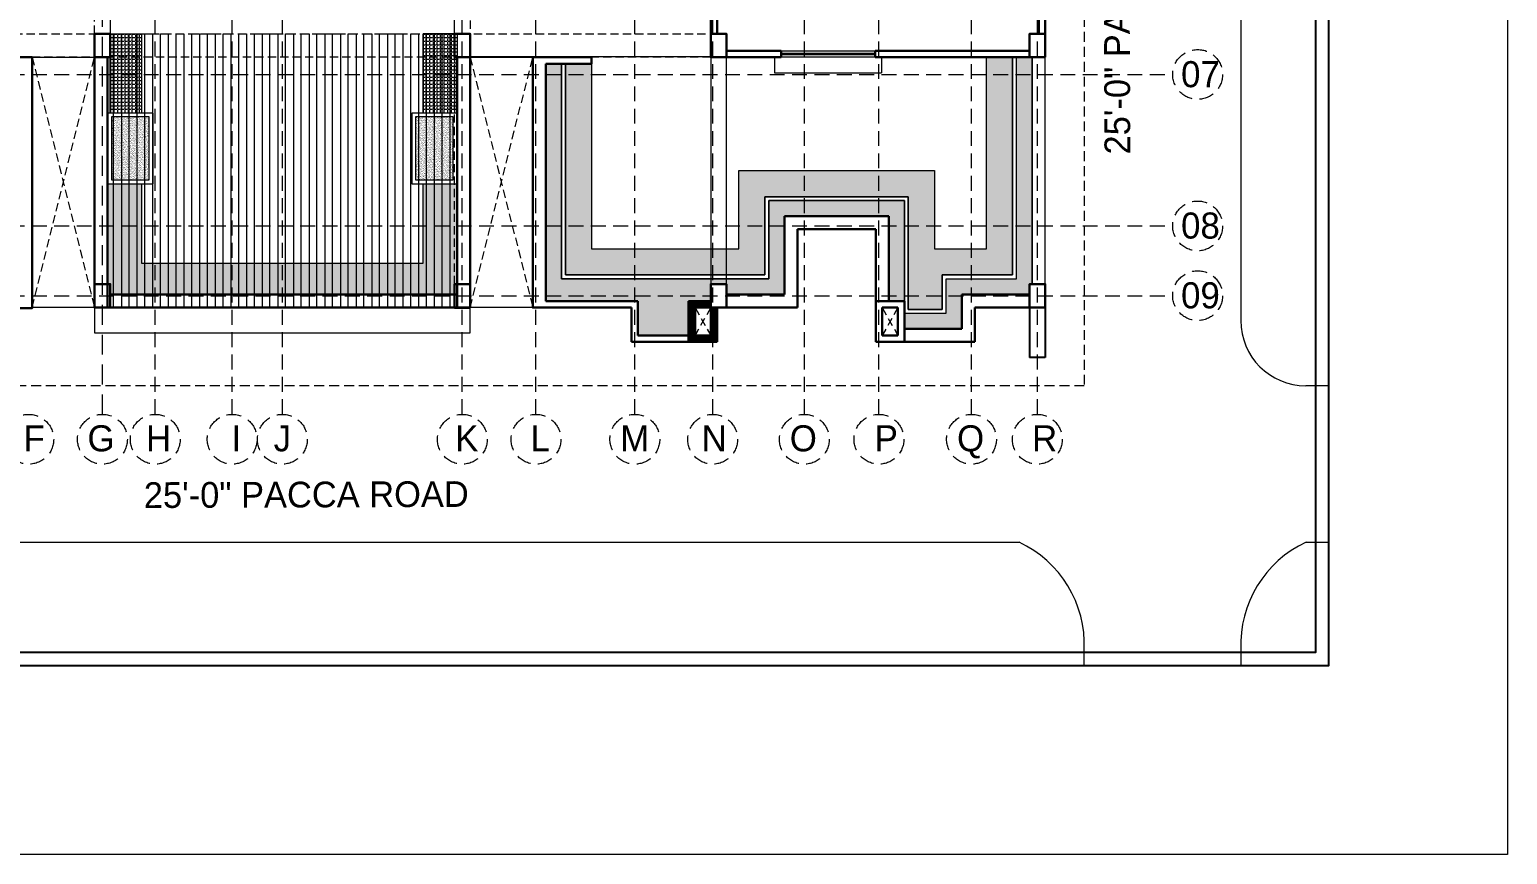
# Model space of a CAD drawing. Header units: inches. Extents: x 23587 to 403134, y -221056 to -75910.
# Drawn here: x 388403 to 389536, y -216016 to -215384 of the extents above; entities that cross this region are included whole.
import ezdxf

# ---------------------------------------------------------------- set-up
doc = ezdxf.new("R2010")
doc.units = ezdxf.units.IN
doc.header["$LTSCALE"] = 25.4
doc.header["$MEASUREMENT"] = 0
doc.linetypes.add('DASHED', pattern=[0.75, 0.5, -0.25])
for name, color, linetype, lineweight in [('COLOUM', 1, 'Continuous', 40), ('Fresh air fan', 250, 'Continuous', 0), ('sill', 252, 'Continuous', 13), ('Text.', 7, 'Continuous', 13), ('wall', 7, 'Continuous', 30)]:
    doc.layers.add(name, color=color, linetype=linetype, lineweight=lineweight)
doc.styles.add('2', font='ARIALN.TTF')
doc.styles.add('style3', font='TCCM____.TTF')
pattern_1 = [(37.5, (387455.4772, -204766.6053), (-0.04724502, 1.44511783), [0, -1.14, 0, -1.275, 0, -1.21875]), (7.5, (387455.4772, -204766.6053), (1.32733253, 2.11660955), [0, -0.615, 0, -1.0275, 0, -0.39375]), (327.5, (387454.5547, -204766.6053), (2.3356064, 0.00424429), [0, -0.375, 0, -1.35, 0, -1.7625]), (317.5, (387454.5547, -204766.6053), (2.25459495, 0.65825667), [0, -0.1875, 0, -0.885, 0, -1.0125])]
pattern_2 = [(0, (387455.4772, -204766.6053), (0, 2.75), [2, -0.75]), (90, (387455.4772, -204766.6053), (-2.75, 2e-16), [2, -0.75])]

# ---------------------------------------------------------------- blocks, each defined once
blk = doc.blocks.new('FGHFDHDFGHFG')
at = {"layer": 'Fresh air fan', "color": 254, "linetype": 'DASHED', "lineweight": 5, "ltscale": 1.2}
blk.add_line((1002.9, -7344.9), (1002.9, -6628), dxfattribs=at)
at = {"layer": 'Fresh air fan', "color": 254, "linetype": 'DASHED', "lineweight": 5, "ltscale": 0.9}
for p, q in [((1043.4, -7344.9), (1043.4, -6628)), ((1102.4, -7344.9), (1102.4, -6628)), ((1140.9, -7344.9), (1140.9, -6628)), ((1278.9, -7344.9), (1278.9, -6628)), ((1335.4, -7344.9), (1335.4, -6628)), ((1411.2, -7344.9), (1411.2, -6628)), ((1470.9, -7344.9), (1470.9, -6628)), ((1541.2, -7344.9), (1541.2, -6628)), ((1598.4, -7344.9), (1598.4, -6628)), ((1669.4, -7344.9), (1669.4, -6628)), ((1719.9, -7344.9), (1719.9, -6628)), ((468.8, -7084.3), (1823.6, -7084.3)), ((468.8, -7200.5), (1823.6, -7200.5)), ((468.8, -7254), (1823.6, -7254))]:
    blk.add_line(p, q, dxfattribs=at)
at = {"layer": 'Fresh air fan', "color": 252, "linetype": 'DASHED', "lineweight": 5, "ltscale": 0.9}
for centre in [(1842.8, -7084.3), (1842.8, -7200.5), (1842.8, -7254), (946.4, -7364.1), (1002.9, -7364.1), (1043.4, -7364.1), (1102.4, -7364.1), (1140.9, -7364.1), (1278.9, -7364.1), (1335.4, -7364.1), (1411.2, -7364.1), (1470.9, -7364.1), (1541.2, -7364.1), (1598.4, -7364.1), (1669.4, -7364.1), (1719.9, -7364.1)]:
    blk.add_circle(centre, 19.1, dxfattribs=at)
at = {"layer": 'Fresh air fan', "color": 250, "lineweight": 25, "ltscale": 0.09, "char_height": 20, "attachment_point": 1, "style": '2'}
for s, width, insert in [('{\\fCentury Gothic|b0|i0|c0|p34;07}', 26.708, (1830.1, -7074.1)), ('{\\fCentury Gothic|b0|i0|c0|p34;08}', 20, (1830.1, -7190.2)), ('{\\fCentury Gothic|b0|i0|c0|p34;09}', 20, (1830.1, -7243.7)), ('{\\fCentury Gothic|b0|i0|c0|p34;F}', 20, (942.3, -7353.4)), ('{\\fCentury Gothic|b0|i0|c0|p34;G}', 20, (991.4, -7353.4)), ('{\\fCentury Gothic|b0|i0|c0|p34;H}', 20, (1036.3, -7353.4)), ('{\\fCentury Gothic|b0|i0|c0|p34;I}', 20, (1101.8, -7353.4)), ('{\\fCentury Gothic|b0|i0|c0|p34;J}', 20, (1134.2, -7353.4)), ('{\\fCentury Gothic|b0|i0|c0|p34;K}', 20, (1273.4, -7353.4)), ('{\\fCentury Gothic|b0|i0|c0|p34;L}', 20, (1331.1, -7353.4)), ('{\\fCentury Gothic|b0|i0|c0|p34;M}', 20, (1400, -7353.4)), ('{\\fCentury Gothic|b0|i0|c0|p34;N}', 20, (1462.4, -7353.4)), ('{\\fCentury Gothic|b0|i0|c0|p34;O}', 20, (1530, -7353.4)), ('{\\fCentury Gothic|b0|i0|c0|p34;P}', 20, (1595.1, -7353.4)), ('{\\fCentury Gothic|b0|i0|c0|p34;Q}', 20, (1658.3, -7353.4)), ('{\\fCentury Gothic|b0|i0|c0|p34;R}', 20, (1715.8, -7353.4))]:
    blk.add_mtext_dynamic_manual_height_columns(s, width=width, gutter_width=0.5, heights=[0], dxfattribs=dict(at, insert=insert))

msp = doc.modelspace()

# ---------------------------------------------------------------- hatches: boundary and pattern name
at = {"layer": 'Fresh air fan', "lineweight": 5, "ltscale": 0.09, "true_color": 0x636466}
h = msp.add_hatch(dxfattribs=at)
h.set_pattern_fill('ANGLE', color=251, scale=10)
h.set_pattern_definition(pattern_2)
h.paths.add_polyline_path([(388464.4, -215386.9), (388488.4, -215386.9), (388488.4, -215447.7), (388464.4, -215447.7)])
h = msp.add_hatch(dxfattribs=at)
h.set_pattern_fill('ANGLE', color=251, scale=10)
h.set_pattern_definition(pattern_2)
h.paths.add_polyline_path([(388704.4, -215386.9), (388730.4, -215386.9), (388730.4, -215447.7), (388704.4, -215447.7)])
at = {"layer": 'Fresh air fan', "lineweight": 5, "ltscale": 0.09}
h = msp.add_hatch(dxfattribs=at)
h.set_pattern_fill('AR-SAND', color=92, scale=0.75)
h.set_pattern_definition(pattern_1)
h.paths.add_polyline_path([(389073.4, -215591.9), (389073.4, -215514.9), (388969.4, -215514.9), (388969.4, -215574.9), (388810.4, -215574.9), (388810.4, -215409.9), (388798.4, -215409.9), (388798.4, -215591.9), (388869.1, -215591.9), (388869.1, -215618.3), (388907.9, -215618.3), (388907.9, -215591.9), (388924.9, -215591.9), (388924.9, -215578.9), (388936.9, -215578.9), (388936.9, -215586.9), (388981.4, -215586.9), (388981.4, -215526.9), (389061.4, -215526.9), (389061.4, -215591.9)])
at = {"layer": 'Fresh air fan', "lineweight": 5, "ltscale": 0.09, "true_color": 0x636466}
h = msp.add_hatch(dxfattribs=at)
h.set_pattern_fill('ANGLE', color=251, scale=10)
h.set_pattern_definition(pattern_2)
h.paths.add_polyline_path([(388813.4, -215409.9), (388833.4, -215409.9), (388833.4, -215551.9), (388946.4, -215551.9), (388946.4, -215491.9), (389096.4, -215491.9), (389096.4, -215551.9), (389136.4, -215551.9), (389136.4, -215404.9), (389156.4, -215404.9), (389156.4, -215571.9), (389102.4, -215571.9), (389102.4, -215598.3), (389076.4, -215598.3), (389076.4, -215511.9), (388966.4, -215511.9), (388966.4, -215571.9), (388813.4, -215571.9)])
at = {"layer": 'Fresh air fan', "lineweight": 5, "ltscale": 0.09}
h = msp.add_hatch(dxfattribs=at)
h.set_pattern_fill('AR-SAND', color=92, scale=0.5)
h.set_pattern_definition([(37.5, (387455.4772, -204766.60535), (-0.03149668, 0.963411885), [0, -0.76, 0, -0.85, 0, -0.8125]), (7.5, (387455.4772, -204766.6053), (0.88488835, 1.41107303), [0, -0.41, 0, -0.685, 0, -0.2625]), (327.5, (387454.8622, -204766.60535), (1.55707093, 0.002829527), [0, -0.25, 0, -0.9, 0, -1.175]), (317.5, (387454.8622, -204766.6053), (1.5030633, 0.43883778), [0, -0.125, 0, -0.59, 0, -0.675])])
h.paths.add_polyline_path([(389117.4, -215587.9), (389105.4, -215587.9), (389105.4, -215601.3), (389073.4, -215601.3), (389073.4, -215613.3), (389117.4, -215613.3)])
h.paths.add_polyline_path([(389124.9, -215574.9), (389105.4, -215574.9), (389105.4, -215587.9), (389117.4, -215587.9), (389117.4, -215586.9), (389124.9, -215586.9)])
h.paths.add_polyline_path([(389169.4, -215578.9), (389171.4, -215578.9), (389171.4, -215534.4), (389159.4, -215534.4), (389159.4, -215574.9), (389124.9, -215574.9), (389124.9, -215586.9), (389169.4, -215586.9)])
h.paths.add_polyline_path([(389171.4, -215404.9), (389159.4, -215404.9), (389159.4, -215534.4), (389171.4, -215534.4)])
h = msp.add_hatch(dxfattribs=at)
h.set_pattern_fill('AR-SAND', color=92, scale=0.75)
h.set_pattern_definition(pattern_1)
h.paths.add_polyline_path([(388494.2, -215450.7), (388465.4, -215450.7), (388465.4, -215499), (388494.2, -215499)])
h = msp.add_hatch(dxfattribs=at)
h.set_pattern_fill('AR-SAND', color=92, scale=0.75)
h.set_pattern_definition(pattern_1)
h.paths.add_polyline_path([(388727.4, -215450.7), (388698.6, -215450.7), (388698.6, -215499), (388727.4, -215499)])
at = {"layer": 'Fresh air fan', "lineweight": 5, "ltscale": 0.09, "true_color": 0x636466}
h = msp.add_hatch(dxfattribs=at)
h.set_pattern_fill('ANGLE', color=251, scale=10)
h.set_pattern_definition(pattern_2)
h.paths.add_polyline_path([(388462.4, -215502), (388488.4, -215502), (388488.4, -215562.9), (388704.4, -215562.9), (388704.4, -215502), (388730.4, -215502), (388730.4, -215579), (388728.4, -215579), (388728.4, -215586.9), (388464.4, -215586.9), (388464.4, -215578.9), (388462.4, -215578.9)])
at = {"layer": 'Fresh air fan', "lineweight": 5, "ltscale": 0.09}
h = msp.add_hatch(dxfattribs=at)
h.set_pattern_fill('ANSI31', color=254, scale=5)
h.set_pattern_definition([(45, (387455.4772, -208333.8301), (-0.44194174, 0.44194174), [])])
h.paths.add_polyline_path([(388924.9, -215591.9), (388907.9, -215591.9), (388907.9, -215623.3), (388929.9, -215623.3), (388929.9, -215596.9), (388924.9, -215596.9), (388924.9, -215618.3), (388912.9, -215618.3), (388912.9, -215596.9), (388924.9, -215596.9)])

# ---------------------------------------------------------------- linework, layer by layer
at = {"layer": 'COLOUM', "lineweight": 30}
for points in [[(388464.4, -215404.9), (388452.4, -215404.9), (388452.4, -215386.9), (388464.4, -215386.9)], [(388740.4, -215404.9), (388728.4, -215404.9), (388728.4, -215386.9), (388740.4, -215386.9)], [(388936.9, -215404.9), (388924.9, -215404.9), (388924.9, -215386.9), (388936.9, -215386.9)], [(389181.4, -215404.9), (389169.4, -215404.9), (389169.4, -215386.9), (389181.4, -215386.9)], [(388464.4, -215596.9), (388452.4, -215596.9), (388452.4, -215578.9), (388464.4, -215578.9)], [(388740.4, -215597), (388728.4, -215597), (388728.4, -215579), (388740.4, -215579)], [(388936.9, -215596.9), (388924.9, -215596.9), (388924.9, -215578.9), (388936.9, -215578.9)], [(389181.4, -215596.9), (389169.4, -215596.9), (389169.4, -215578.9), (389181.4, -215578.9)]]:
    msp.add_lwpolyline(points, close=True, dxfattribs=at)
at = {"layer": 'Fresh air fan', "color": 140, "linetype": 'DASHED', "lineweight": 5, "ltscale": 0.6}
for p, q in [((389211.4, -214996.9), (389211.4, -215656.9)), ((389211.4, -215656.9), (387987.4, -215656.9))]:
    msp.add_line(p, q, dxfattribs=at)
at = {"layer": 'Fresh air fan', "color": 72, "lineweight": 15, "ltscale": 0.09}
for p, q in [((388464.4, -215386.9), (388488.4, -215386.9)), ((388488.4, -215386.9), (388488.4, -215447.7)), ((388728.4, -215386.9), (388704.4, -215386.9)), ((388704.4, -215386.9), (388704.4, -215447.7)), ((388488.4, -215502), (388488.4, -215562.9)), ((388704.4, -215562.9), (388704.4, -215502)), ((388488.4, -215562.9), (388704.4, -215562.9))]:
    msp.add_line(p, q, dxfattribs=at)
at = {"layer": 'Fresh air fan', "color": 5, "lineweight": 9, "ltscale": 0.09}
for p, q in [((388978.9, -215401.9), (389050.9, -215401.9)), ((388978.9, -215402.4), (389050.9, -215402.4)), ((388978.9, -215402.9), (389050.9, -215402.9))]:
    msp.add_line(p, q, dxfattribs=at)
at = {"layer": 'Fresh air fan', "color": 250, "lineweight": 9, "ltscale": 0.09}
for p, q in [((388404.4, -215597.4), (388404.4, -215404.9)), ((388404.4, -215404.9), (388452.4, -215404.9)), ((388452.4, -215404.9), (388452.4, -215452.9)), ((388452.4, -215404.9), (388452.4, -215616.2)), ((388452.4, -215597.4), (388452.4, -215404.9)), ((388730.4, -215586.9), (388730.4, -215404.9)), ((388788.4, -215404.9), (388740.4, -215404.9)), ((388740.4, -215452.9), (388740.4, -215404.9)), ((388740.4, -215616.2), (388740.4, -215404.9)), ((388740.4, -215404.9), (388788.4, -215404.9)), ((388788.4, -215404.9), (388788.4, -215596.9)), ((388946.4, -215551.9), (388946.4, -215491.9)), ((388946.4, -215491.9), (389096.4, -215491.9)), ((389096.4, -215491.9), (389096.4, -215551.9)), ((388966.4, -215571.9), (388966.4, -215511.9)), ((388966.4, -215511.9), (389076.4, -215511.9)), ((388969.4, -215574.9), (388969.4, -215514.9)), ((388969.4, -215514.9), (389073.4, -215514.9)), ((389073.4, -215514.9), (389073.4, -215591.9)), ((389076.4, -215511.9), (389076.4, -215598.3)), ((388833.4, -215551.9), (388946.4, -215551.9)), ((389096.4, -215551.9), (389136.4, -215551.9)), ((388813.4, -215571.9), (388966.4, -215571.9)), ((389102.4, -215598.3), (389102.4, -215571.9)), ((389102.4, -215571.9), (389156.4, -215571.9)), ((388810.4, -215574.9), (388969.4, -215574.9)), ((388936.9, -215586.9), (388936.9, -215574.9)), ((389105.4, -215601.3), (389105.4, -215574.9)), ((389105.4, -215574.9), (389159.4, -215574.9)), ((388464.4, -215586.9), (388730.4, -215586.9)), ((388327.6, -215597.4), (388404.4, -215597.4)), ((388452.4, -215596.9), (388404.4, -215596.9)), ((388452.4, -215596.9), (388452.4, -215616.2)), ((388788.4, -215596.9), (388740.4, -215596.9)), ((388929.9, -215623.3), (388929.9, -215596.9)), ((389073.4, -215601.3), (389105.4, -215601.3)), ((389076.4, -215598.3), (389102.4, -215598.3)), ((389169.4, -215596.9), (389169.4, -215635.3)), ((388452.4, -215616.2), (388740.4, -215616.2)), ((389169.4, -215635.3), (389181.4, -215635.3))]:
    msp.add_line(p, q, dxfattribs=at)
at = {"layer": 'Fresh air fan', "color": 250, "lineweight": 30, "ltscale": 0.09}
for p, q in [((388798.4, -215404.9), (388833.4, -215404.9)), ((388798.4, -215409.9), (388833.4, -215409.9)), ((388833.4, -215409.9), (388833.4, -215404.9)), ((388981.4, -215586.9), (388981.4, -215526.9)), ((388981.4, -215526.9), (389061.4, -215526.9)), ((389061.4, -215526.9), (389061.4, -215591.9)), ((388991.4, -215536.9), (388991.4, -215596.9)), ((389051.4, -215536.9), (388991.4, -215536.9)), ((388991.4, -215596.9), (388991.4, -215536.9)), ((388991.4, -215536.9), (389051.4, -215536.9)), ((389051.4, -215536.9), (389051.4, -215623.3)), ((388798.4, -215591.9), (388869.1, -215591.9)), ((388869.1, -215591.9), (388869.1, -215618.3)), ((388936.9, -215586.9), (388981.4, -215586.9)), ((389117.4, -215586.9), (389169.4, -215586.9)), ((389117.4, -215613.3), (389117.4, -215586.9)), ((388788.4, -215596.9), (388864.1, -215596.9)), ((388864.1, -215596.9), (388793.4, -215596.9)), ((388864.1, -215596.9), (388864.1, -215623.3)), ((388991.4, -215596.9), (388936.9, -215596.9)), ((388936.9, -215596.9), (388991.4, -215596.9)), ((389169.4, -215596.9), (389127.4, -215596.9)), ((389127.4, -215623.3), (389127.4, -215596.9)), ((389127.4, -215596.9), (389169.4, -215596.9)), ((389073.4, -215613.3), (389117.4, -215613.3)), ((388864.1, -215623.3), (388929.9, -215623.3)), ((388869.1, -215618.3), (388929.9, -215618.3)), ((389122.4, -215623.3), (389073.4, -215623.3)), ((389073.4, -215623.3), (389127.4, -215623.3))]:
    msp.add_line(p, q, dxfattribs=at)
at = {"layer": 'Fresh air fan', "color": 250, "lineweight": 13, "ltscale": 0.09}
for p, q in [((388810.4, -215409.9), (388810.4, -215574.9)), ((388813.4, -215409.9), (388813.4, -215571.9)), ((388833.4, -215409.9), (388833.4, -215551.9)), ((388973.9, -215404.9), (388973.9, -215416.9)), ((389055.9, -215404.9), (389055.9, -215416.9)), ((389136.4, -215551.9), (389136.4, -215404.9)), ((389156.4, -215571.9), (389156.4, -215404.9)), ((389159.4, -215574.9), (389159.4, -215404.9)), ((389171.4, -215578.9), (389171.4, -215404.9)), ((389181.4, -215578.9), (389181.4, -215404.9)), ((388973.9, -215416.9), (389055.9, -215416.9))]:
    msp.add_line(p, q, dxfattribs=at)
at = {"layer": 'Fresh air fan', "color": 250, "lineweight": 25, "ltscale": 0.09}
for p, q in [((389169.4, -215596.9), (389169.4, -215635.3)), ((389181.4, -215596.9), (389181.4, -215635.3)), ((389181.4, -215635.3), (389169.4, -215635.3))]:
    msp.add_line(p, q, dxfattribs=at)
at = {"layer": 'Fresh air fan', "color": 250, "lineweight": 13, "ltscale": 0.09}
for points in [[(387632.2, -211171.3), (389535.9, -211171.3), (389535.9, -216016.4), (387632.2, -216016.4)], [(388254.9, -215196.7), (388464.4, -215197), (388464.4, -215405), (388254.9, -215404.7)], [(388728.4, -215196.7), (388924.9, -215196.6), (388924.9, -215404.6), (388728.4, -215404.7)], [(388464.4, -215386.9), (388488.4, -215386.9), (388488.4, -215447.7), (388464.4, -215447.7)], [(388704.4, -215386.9), (388730.4, -215386.9), (388730.4, -215447.7), (388704.4, -215447.7)], [(388978.9, -215399.9), (389050.9, -215399.9), (389050.9, -215404.9), (388978.9, -215404.9)]]:
    msp.add_lwpolyline(points, close=True, dxfattribs=at)
at = {"layer": 'Fresh air fan', "color": 250, "lineweight": 25, "ltscale": 0.09}
for points in [[(387808.6, -214889.5), (389398.6, -214889.5), (389398.6, -215871.6), (387808.6, -215871.6)], [(387818.6, -214899.5), (389388.6, -214899.5), (389388.6, -215861.6), (387818.6, -215861.6)]]:
    msp.add_lwpolyline(points, close=True, dxfattribs=at)
at = {"layer": 'Fresh air fan', "color": 20, "linetype": 'DASHED', "lineweight": 13, "ltscale": 0.5}
for points in [[(388452.4, -215214.9), (388464.4, -215214.9), (388464.4, -215386.9), (388452.4, -215386.9)], [(388728.4, -215214.9), (388740.4, -215214.9), (388740.4, -215578.9), (388728.4, -215578.9)], [(388266.9, -215386.9), (388924.9, -215386.9), (388924.9, -215404.9), (388266.9, -215404.9)]]:
    msp.add_lwpolyline(points, close=True, dxfattribs=at)
at = {"layer": 'Fresh air fan', "color": 200, "lineweight": 9, "ltscale": 0.09}
for points in [[(388466.9, -215386.9), (388472.9, -215386.9), (388472.9, -215596.9), (388466.9, -215596.9)], [(388478.9, -215386.9), (388484.9, -215386.9), (388484.9, -215596.9), (388478.9, -215596.9)], [(388490.9, -215386.9), (388496.9, -215386.9), (388496.9, -215596.9), (388490.9, -215596.9)], [(388502.9, -215386.9), (388508.9, -215386.9), (388508.9, -215596.9), (388502.9, -215596.9)], [(388514.9, -215386.9), (388520.9, -215386.9), (388520.9, -215596.9), (388514.9, -215596.9)], [(388526.9, -215386.9), (388532.9, -215386.9), (388532.9, -215596.9), (388526.9, -215596.9)], [(388538.9, -215386.9), (388544.9, -215386.9), (388544.9, -215596.9), (388538.9, -215596.9)], [(388550.9, -215386.9), (388556.9, -215386.9), (388556.9, -215596.9), (388550.9, -215596.9)], [(388562.9, -215386.9), (388568.9, -215386.9), (388568.9, -215596.9), (388562.9, -215596.9)], [(388574.9, -215386.9), (388580.9, -215386.9), (388580.9, -215596.9), (388574.9, -215596.9)], [(388586.9, -215386.9), (388592.9, -215386.9), (388592.9, -215596.9), (388586.9, -215596.9)], [(388598.9, -215386.9), (388604.9, -215386.9), (388604.9, -215596.9), (388598.9, -215596.9)], [(388610.9, -215386.9), (388616.9, -215386.9), (388616.9, -215596.9), (388610.9, -215596.9)], [(388622.9, -215386.9), (388628.9, -215386.9), (388628.9, -215596.9), (388622.9, -215596.9)], [(388634.9, -215386.9), (388640.9, -215386.9), (388640.9, -215596.9), (388634.9, -215596.9)], [(388646.9, -215386.9), (388652.9, -215386.9), (388652.9, -215596.9), (388646.9, -215596.9)], [(388658.9, -215386.9), (388664.9, -215386.9), (388664.9, -215596.9), (388658.9, -215596.9)], [(388670.9, -215386.9), (388676.9, -215386.9), (388676.9, -215596.9), (388670.9, -215596.9)], [(388682.9, -215386.9), (388688.9, -215386.9), (388688.9, -215596.9), (388682.9, -215596.9)], [(388694.9, -215386.9), (388700.9, -215386.9), (388700.9, -215596.9), (388694.9, -215596.9)], [(388706.9, -215386.9), (388712.9, -215386.9), (388712.9, -215596.9), (388706.9, -215596.9)], [(388718.9, -215386.9), (388724.9, -215386.9), (388724.9, -215596.9), (388718.9, -215596.9)]]:
    msp.add_lwpolyline(points, close=True, dxfattribs=at)
at = {"layer": 'Fresh air fan', "color": 250, "lineweight": 30, "ltscale": 0.09}
for points in [[(388394.4, -215597.4), (388404.4, -215597.4), (388404.4, -215404.9), (388394.4, -215404.9)], [(388452.4, -215596.9), (388462.4, -215596.9), (388462.4, -215404.9), (388452.4, -215404.9)], [(388730.4, -215596.9), (388740.4, -215596.9), (388740.4, -215404.9), (388730.4, -215404.9)], [(388464.4, -215586.9), (388464.4, -215596.9), (388730.4, -215596.9), (388730.4, -215586.9)]]:
    msp.add_lwpolyline(points, close=True, dxfattribs=at)
for points in [[(388798.4, -215404.9), (388798.4, -215404.9), (388788.4, -215404.9), (388788.4, -215596.9), (388798.4, -215596.9)], [(388798.4, -215591.9), (388798.4, -215409.9)]]:
    msp.add_lwpolyline(points, dxfattribs=at)
at = {"layer": 'Fresh air fan', "color": 250, "lineweight": 13, "ltscale": 0.09}
for points in [[(389073.4, -215591.9), (389073.4, -215514.9), (388969.4, -215514.9), (388969.4, -215574.9), (388810.4, -215574.9), (388810.4, -215409.9), (388798.4, -215409.9), (388798.4, -215591.9), (388869.1, -215591.9), (388869.1, -215618.3), (388907.9, -215618.3), (388907.9, -215591.9), (388924.9, -215591.9), (388924.9, -215578.9), (388936.9, -215578.9), (388936.9, -215586.9), (388981.4, -215586.9), (388981.4, -215526.9), (389061.4, -215526.9), (389061.4, -215591.9), (389073.4, -215591.9)], [(388813.4, -215409.9), (388833.4, -215409.9), (388833.4, -215551.9), (388946.4, -215551.9), (388946.4, -215491.9), (389096.4, -215491.9), (389096.4, -215551.9), (389136.4, -215551.9), (389136.4, -215404.9), (389156.4, -215404.9), (389156.4, -215571.9), (389102.4, -215571.9), (389102.4, -215598.3), (389076.4, -215598.3), (389076.4, -215511.9), (388966.4, -215511.9), (388966.4, -215571.9), (388813.4, -215571.9), (388813.4, -215409.9)], [(389073.4, -215601.3), (389105.4, -215601.3), (389105.4, -215574.9), (389159.4, -215574.9), (389159.4, -215404.9), (389171.4, -215404.9), (389171.4, -215578.9), (389169.4, -215578.9), (389169.4, -215586.9), (389117.4, -215586.9), (389117.4, -215613.3), (389073.4, -215613.3), (389073.4, -215601.3)], [(388462.4, -215502), (388488.4, -215502), (388488.4, -215562.9), (388704.4, -215562.9), (388704.4, -215502), (388730.4, -215502), (388730.4, -215579), (388728.4, -215579), (388728.4, -215586.9), (388464.4, -215586.9), (388464.4, -215578.9), (388462.4, -215578.9), (388462.4, -215502)]]:
    msp.add_lwpolyline(points, dxfattribs=at)
at = {"layer": 'Fresh air fan', "color": 250, "lineweight": 9, "ltscale": 0.09}
for points in [[(388924.9, -215578.9), (388936.9, -215578.9), (388936.9, -215404.9), (388924.9, -215404.9)], [(388497.2, -215447.7), (388462.4, -215447.7), (388462.4, -215502), (388497.2, -215502)], [(388730.4, -215447.7), (388695.6, -215447.7), (388695.6, -215502), (388730.4, -215502)], [(388494.2, -215450.7), (388465.4, -215450.7), (388465.4, -215499), (388494.2, -215499)], [(388727.4, -215450.7), (388698.6, -215450.7), (388698.6, -215499), (388727.4, -215499)]]:
    msp.add_lwpolyline(points, close=True, dxfattribs=at)
at = {"layer": 'sill', "linetype": 'DASHED', "lineweight": 9, "ltscale": 0.5}
for p, q in [((388404.4, -215404.9), (388452.4, -215596.9)), ((388404.4, -215596.9), (388452.4, -215404.9)), ((388740.4, -215404.9), (388788.4, -215596.9)), ((388740.4, -215597), (388788.4, -215404.9)), ((388912.9, -215596.9), (388924.9, -215618.3)), ((388924.9, -215596.9), (388912.9, -215618.3)), ((389068.4, -215596.9), (389056.4, -215618.3)), ((389056.4, -215596.9), (389068.4, -215618.3))]:
    msp.add_line(p, q, dxfattribs=at)
at = {"layer": 'wall', "linetype": 'Continuous', "lineweight": 0}
for p, q in [((389331.4, -214915.3), (389331.4, -215606.9)), ((389398.6, -215656.9), (389381.4, -215656.9)), ((387847.2, -215776.9), (389161.4, -215776.9)), ((389381.4, -215776.9), (389398.6, -215776.9)), ((389211.4, -215871.6), (389211.4, -215859.1)), ((389331.4, -215859.1), (389331.4, -215871.6))]:
    msp.add_line(p, q, dxfattribs=at)
at = {"layer": 'wall', "lineweight": 30}
for p, q in [((389181.4, -215386.9), (389181.4, -215156.9)), ((389176.4, -215386.9), (389176.4, -215320.9)), ((388924.9, -215366.2), (388924.9, -215386.9)), ((388929.9, -215366.2), (388929.9, -215386.9)), ((388936.9, -215399.9), (388978.9, -215399.9)), ((388978.9, -215399.9), (388978.9, -215404.9)), ((389050.9, -215399.9), (389050.9, -215404.9)), ((389050.9, -215399.9), (389169.4, -215399.9)), ((388936.9, -215404.9), (388978.9, -215404.9)), ((389050.9, -215404.9), (389169.4, -215404.9)), ((388907.9, -215591.9), (388907.9, -215623.3)), ((388907.9, -215591.9), (388924.9, -215591.9)), ((389073.4, -215591.9), (389051.4, -215591.9)), ((389051.4, -215623.3), (389051.4, -215591.9)), ((389073.4, -215591.9), (389073.4, -215623.3)), ((388912.9, -215596.9), (388912.9, -215618.3)), ((388912.9, -215596.9), (388924.9, -215596.9)), ((388924.9, -215596.9), (388924.9, -215618.3)), ((388929.9, -215596.9), (388929.9, -215623.3)), ((389056.4, -215596.9), (389056.4, -215618.3)), ((389068.4, -215596.9), (389056.4, -215596.9)), ((389068.4, -215596.9), (389068.4, -215618.3)), ((388907.9, -215623.3), (388929.9, -215623.3)), ((388912.9, -215618.3), (388924.9, -215618.3)), ((389051.4, -215623.3), (389073.4, -215623.3)), ((389056.4, -215618.3), (389068.4, -215618.3))]:
    msp.add_line(p, q, dxfattribs=at)
at = {"layer": 'wall', "linetype": 'Continuous', "lineweight": 0}
for centre, radius, start, end in [((389381.4, -215606.9), 50, 180, 270), ((389125.1, -215855.2), 86.3, 357.4479, 65.1707), ((389417.7, -215855.2), 86.3, 114.8293, 182.5521)]:
    msp.add_arc(centre, radius, start, end, dxfattribs=at)

# ---------------------------------------------------------------- block references
at = {"layer": 'Fresh air fan', "color": 251, "lineweight": 5, "ltscale": 0.09, "true_color": 0x636466}
msp.add_blockref('FGHFDHDFGHFG', (387455.5, -208333.8), dxfattribs=at)

# ---------------------------------------------------------------- texts
at = {"layer": 'Text.', "color": 254, "char_height": 19.744, "width": 1405.404, "attachment_point": 1, "style": 'style3'}
for insert, rotation in [((389226.9, -215479.5), 90.2022), ((388490.1, -215730.9), 0.2022)]:
    msp.add_mtext('{\\C7;25\'-0" PACCA ROAD}', dxfattribs=dict(at, insert=insert, rotation=rotation))

doc.saveas('drawing.dxf')
